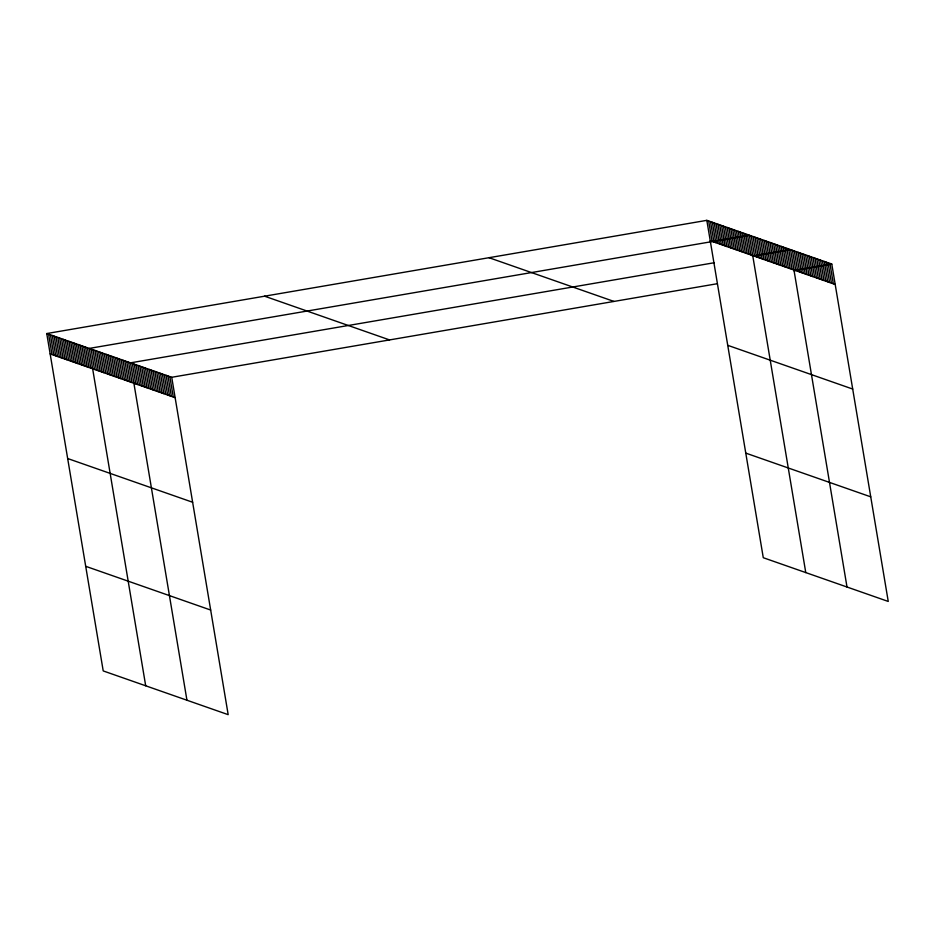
<?xml version="1.0" encoding="UTF-8"?>
<svg xmlns="http://www.w3.org/2000/svg" width="935" height="935" viewBox="0 0 935 935"><rect width="100%" height="100%" fill="white"/><g stroke="black" fill="none" stroke-linecap="round" stroke-linejoin="round"><path stroke-width="1.4" d="M46.75 333.55L171.724 377.284L228.175 714.656L103.212 670.921L46.75 333.55L706.825 220.344L831.788 264.079L888.25 601.45L763.276 557.716L706.825 220.344M714.176 262.747L130.479 362.85L186.942 700.221M752.359 256.202L790.554 249.645L847.005 587.016M171.724 377.284L717.227 283.726M793.605 270.624L831.788 264.079M710.226 240.716L835.2 284.439M489.005 257.698L613.968 301.432M727.734 345.319L852.708 389.053M745.779 453.113L870.742 496.836M264.57 296.185L389.544 339.919M50.163 353.909L175.125 397.644M67.659 458.524L192.633 502.259M85.704 566.306L210.667 610.041M829.918 263.425L833.33 283.784M828.048 262.77L831.449 283.13M826.166 262.116L829.579 282.475M824.296 261.461L827.697 281.821M822.426 260.795L825.827 281.166M820.544 260.14L823.957 280.512M818.674 259.486L822.075 279.857M816.793 258.831L820.205 279.191M814.923 258.177L818.335 278.536M813.053 257.522L816.454 277.882M811.171 256.868L814.584 277.227M809.301 256.202L812.702 276.573M807.419 255.547L810.832 275.918M805.549 254.893L808.962 275.264M803.679 254.238L807.08 274.61M801.798 253.584L805.21 273.943M799.928 252.929L803.329 273.289M798.046 252.275L801.459 272.634M796.176 251.62L799.589 271.98M794.306 250.954L797.707 271.325M792.424 250.299L795.837 270.671M788.684 248.99L792.085 269.362M786.803 248.336L790.215 268.696M784.933 247.681L788.334 268.041M783.051 247.027L786.464 267.387M781.181 246.373L784.594 266.732M779.311 245.706L782.712 266.078M777.429 245.052L780.842 265.423M775.559 244.397L778.96 264.769M773.677 243.743L777.09 264.102M771.807 243.088L775.22 263.448M769.937 242.434L773.338 262.793M768.056 241.779L771.469 262.139M766.186 241.125L769.587 261.484M764.304 240.459L767.717 260.83M762.434 239.804L765.847 260.175M760.564 239.15L763.965 259.521M758.682 238.495L762.095 258.855M756.812 237.841L760.213 258.2M754.942 237.186L758.343 257.546M753.061 236.532L756.473 256.891M751.191 235.865L754.592 256.237M805.771 572.594L749.309 235.211L89.234 348.416L145.696 685.787M747.462 234.568L750.875 254.928M745.616 233.925L749.029 254.285M743.769 233.271L747.182 253.642M741.922 232.628L745.335 252.999M740.076 231.985L743.489 252.345M738.229 231.331L741.642 251.702M736.383 230.688L739.784 251.059M734.536 230.045L737.937 250.405M732.689 229.402L736.09 249.762M730.843 228.748L734.244 249.119M728.996 228.105L732.397 248.465M727.149 227.462L730.551 247.822M725.303 226.808L728.704 247.179M723.445 226.165L726.857 246.524M721.598 225.522L725.011 245.882M719.751 224.868L723.164 245.239M717.905 224.225L721.317 244.584M716.058 223.582L719.471 243.941M714.211 222.927L717.624 243.299M712.365 222.285L715.778 242.656M710.518 221.642L713.931 242.001M708.672 220.987L712.084 241.359M169.843 376.63L173.256 396.989M167.973 375.964L171.374 396.335M166.091 375.309L169.504 395.68M164.221 374.654L167.634 395.026M162.351 374L165.752 394.36M160.469 373.345L163.882 393.705M158.599 372.691L162 393.051M156.718 372.036L160.13 392.396M154.848 371.37L158.26 391.742M152.978 370.716L156.379 391.087M151.096 370.061L154.509 390.433M149.226 369.407L152.627 389.778M147.356 368.752L150.757 389.112M145.474 368.098L148.887 388.457M143.604 367.443L147.005 387.803M141.723 366.789L145.135 387.148M139.853 366.123L143.265 386.494M137.983 365.468L141.384 385.839M136.101 364.814L139.514 385.185M134.231 364.159L137.632 384.53M132.349 363.505L135.762 383.864M128.609 362.196L132.01 382.555M126.728 361.541L130.14 381.901M124.858 360.875L128.259 381.246M122.976 360.22L126.389 380.592M121.106 359.566L124.519 379.937M119.236 358.911L122.637 379.271M117.354 358.257L120.767 378.617M115.484 357.602L118.897 377.962M113.614 356.948L117.015 377.308M111.732 356.293L115.145 376.653M109.862 355.627L113.264 375.999M107.981 354.973L111.394 375.344M106.111 354.318L109.524 374.69M104.241 353.664L107.642 374.023M102.359 353.009L105.772 373.369M100.489 352.355L103.89 372.714M98.607 351.7L102.02 372.06M96.737 351.034L100.15 371.405M94.867 350.38L98.268 370.751M92.986 349.725L96.398 370.096M91.116 349.071L94.517 369.442M87.387 347.773L90.8 368.133M85.541 347.119L88.954 367.49M83.694 346.476L87.107 366.836M81.848 345.833L85.26 366.193M80.001 345.179L83.414 365.55M78.154 344.536L81.567 364.907M76.308 343.893L79.72 364.253M74.461 343.238L77.874 363.61M72.614 342.596L76.016 362.967M70.768 341.953L74.169 362.312M68.921 341.31L72.322 361.67M67.075 340.656L70.476 361.027M65.228 340.013L68.629 360.372M63.381 339.37L66.782 359.73M61.535 338.715L64.936 359.087M59.676 338.073L63.089 358.432M57.83 337.43L61.242 357.789M55.983 336.775L59.396 357.147M54.136 336.132L57.549 356.492M52.29 335.49L55.703 355.849M50.443 334.835L53.856 355.207M48.597 334.192L52.009 354.552"/></g></svg>
